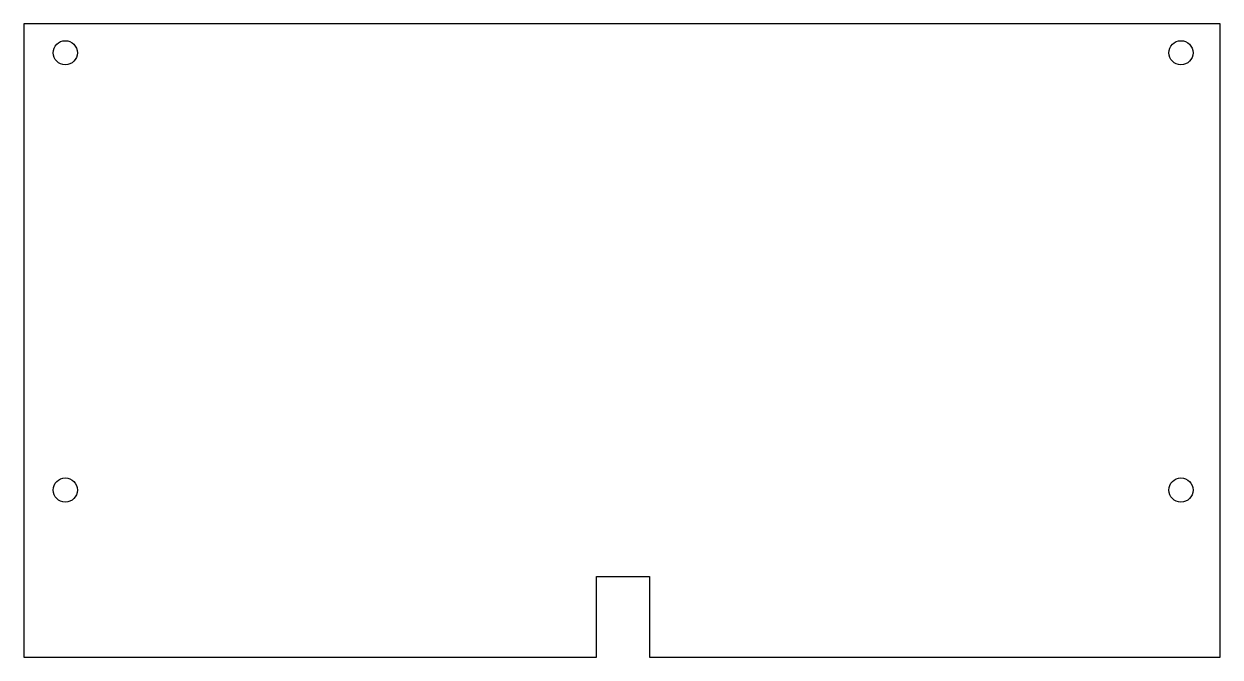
# Model space of a CAD drawing. Header units: millimetres. Extents: x -22 to 82, y -9 to 46.
import ezdxf

# ---------------------------------------------------------------- set-up
doc = ezdxf.new("R2010")
doc.units = ezdxf.units.MM
doc.layers.get('0').update_dxf_attribs({"linetype": 'CONTINUOUS'})

msp = doc.modelspace()

# ---------------------------------------------------------------- linework, layer by layer
msp.add_lwpolyline([(27.76, -2.01), (32.36, -2.01), (32.36, -9.01), (81.96, -9.01), (81.96, 45.99), (-22.04, 45.99), (-22.04, -9.01), (27.76, -9.01)], close=True)
for centre in [(-18.44, 43.49), (78.56, 43.49), (-18.44, 5.5), (78.56, 5.5)]:
    msp.add_circle(centre, 1.05)

doc.saveas('drawing.dxf')
